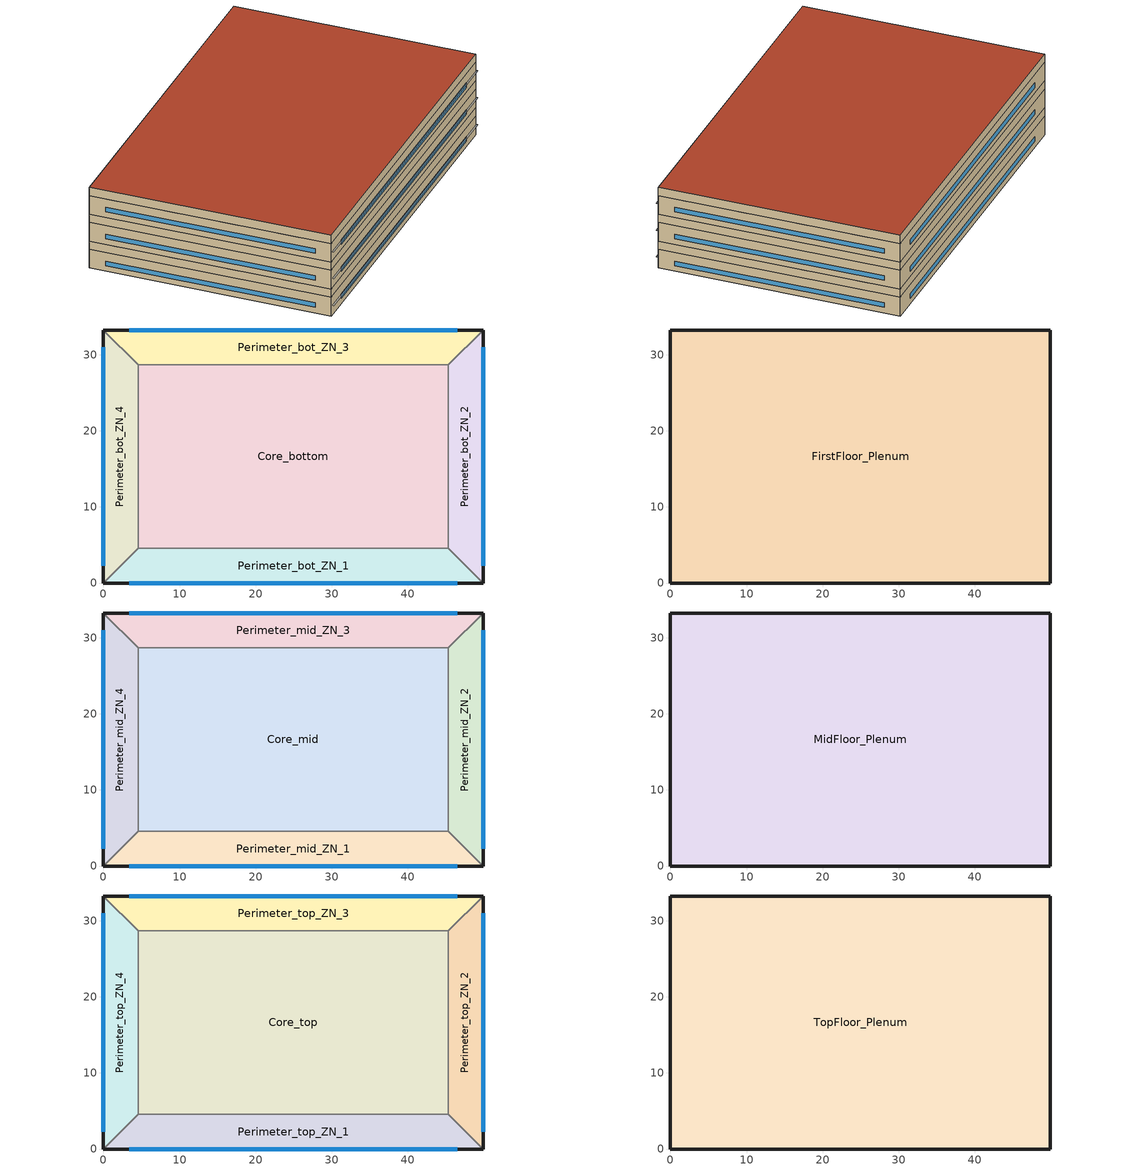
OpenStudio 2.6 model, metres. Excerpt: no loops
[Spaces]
Core_bottom
 floor ground: 45.34,28.7 45.34,4.57 4.57,4.57 4.57,28.7 z0
 wall to Perimeter_bot_ZN_1: 4.57,4.57 45.34,4.57 z0:2.74
 wall to Perimeter_bot_ZN_2: 45.34,4.57 45.34,28.7 z0:2.74
 wall to Perimeter_bot_ZN_4: 4.57,28.7 4.57,4.57 z0:2.74
 wall to Perimeter_bot_ZN_3: 45.34,28.7 4.57,28.7 z0:2.74
Perimeter_bot_ZN_2
 floor ground: 49.91,33.27 49.91,0 45.34,4.57 45.34,28.7 z0
 wall outside (BTAP-Ext-Wall-Mass:U-0.183-:{ "cond"=>0.165} adj ext wall insulation): 49.91,0 49.91,33.27 z0:2.74
 wall to Perimeter_bot_ZN_1: 45.34,4.57 49.91,0 z0:2.74
 wall to Perimeter_bot_ZN_3: 49.91,33.27 45.34,28.7 z0:2.74
 window: 49.91,2.25 49.91,31.02 z0.82:1.5
Perimeter_bot_ZN_3
 floor ground: 49.91,33.27 45.34,28.7 4.57,28.7 0,33.27 z0
 wall outside (BTAP-Ext-Wall-Mass:U-0.183-:{ "cond"=>0.165} adj ext wall insulation): 49.91,33.27 0,33.27 z0:2.74
 wall to Perimeter_bot_ZN_4: 0,33.27 4.57,28.7 z0:2.74
 window: 46.55,33.27 3.37,33.27 z0.82:1.5
Perimeter_bot_ZN_1
 floor ground: 45.34,4.57 49.91,0 0,0 4.57,4.57 z0
 wall outside (BTAP-Ext-Wall-Mass:U-0.183-:{ "cond"=>0.165} adj ext wall insulation): 0,0 49.91,0 z0:2.74
 wall to Perimeter_bot_ZN_4: 4.57,4.57 0,0 z0:2.74
 window: 3.37,0 46.55,0 z0.82:1.5
Perimeter_bot_ZN_4
 floor ground: 0,33.27 4.57,28.7 4.57,4.57 0,0 z0
 wall outside (BTAP-Ext-Wall-Mass:U-0.183-:{ "cond"=>0.165} adj ext wall insulation): 0,33.27 0,0 z0:2.74
 window: 0,31.02 0,2.25 z0.82:1.5
FirstFloor_Plenum
 floor to Perimeter_bot_ZN_3: 49.91,33.27 45.34,28.7 4.57,28.7 0,33.27 z2.74
 floor to Perimeter_bot_ZN_1: 45.34,4.57 49.91,0 0,0 4.57,4.57 z2.74
 floor to Core_bottom: 45.34,28.7 45.34,4.57 4.57,4.57 4.57,28.7 z2.74
 floor to Perimeter_bot_ZN_4: 0,33.27 4.57,28.7 4.57,4.57 0,0 z2.74
 floor to Perimeter_bot_ZN_2: 49.91,33.27 49.91,0 45.34,4.57 45.34,28.7 z2.74
 wall outside (BTAP-Ext-Wall-Mass:U-0.183-:{ "cond"=>0.165} adj ext wall insulation): 0,33.27 0,0 49.91,0 49.91,33.27 0,33.27 z2.74:3.96
Perimeter_mid_ZN_4
 floor to FirstFloor_Plenum: 0,33.27 4.57,28.7 4.57,4.57 0,0 z3.96
 wall outside (BTAP-Ext-Wall-Mass:U-0.183-:{ "cond"=>0.165} adj ext wall insulation): 0,33.27 0,0 z3.96:6.71
 wall to Perimeter_mid_ZN_3: 4.57,28.7 0,33.27 z3.96:6.71
 wall to Core_mid: 4.57,4.57 4.57,28.7 z3.96:6.71
 wall to Perimeter_mid_ZN_1: 0,0 4.57,4.57 z3.96:6.71
 window: 0,31.02 0,2.25 z4.78:5.46
Perimeter_mid_ZN_1
 floor to FirstFloor_Plenum: 45.34,4.57 49.91,0 0,0 4.57,4.57 z3.96
 wall outside (BTAP-Ext-Wall-Mass:U-0.183-:{ "cond"=>0.165} adj ext wall insulation): 0,0 49.91,0 z3.96:6.71
 wall to Core_mid: 45.34,4.57 4.57,4.57 z3.96:6.71
 wall to Perimeter_mid_ZN_2: 49.91,0 45.34,4.57 z3.96:6.71
 window: 3.37,0 46.55,0 z4.78:5.46
Perimeter_mid_ZN_2
 floor to FirstFloor_Plenum: 49.91,33.27 49.91,0 45.34,4.57 45.34,28.7 z3.96
 wall outside (BTAP-Ext-Wall-Mass:U-0.183-:{ "cond"=>0.165} adj ext wall insulation): 49.91,0 49.91,33.27 z3.96:6.71
 wall to Perimeter_mid_ZN_3: 49.91,33.27 45.34,28.7 z3.96:6.71
 wall to Core_mid: 45.34,28.7 45.34,4.57 z3.96:6.71
 window: 49.91,2.25 49.91,31.02 z4.78:5.46
Core_mid
 floor to FirstFloor_Plenum: 45.34,28.7 45.34,4.57 4.57,4.57 4.57,28.7 z3.96
 wall to Perimeter_mid_ZN_3: 45.34,28.7 4.57,28.7 z3.96:6.71
Perimeter_mid_ZN_3
 floor to FirstFloor_Plenum: 49.91,33.27 45.34,28.7 4.57,28.7 0,33.27 z3.96
 wall outside (BTAP-Ext-Wall-Mass:U-0.183-:{ "cond"=>0.165} adj ext wall insulation): 49.91,33.27 0,33.27 z3.96:6.71
 window: 46.55,33.27 3.37,33.27 z4.78:5.46
MidFloor_Plenum
 floor to Perimeter_mid_ZN_3: 49.91,33.27 45.34,28.7 4.57,28.7 0,33.27 z6.71
 floor to Perimeter_mid_ZN_4: 0,33.27 4.57,28.7 4.57,4.57 0,0 z6.71
 floor to Core_mid: 45.34,28.7 45.34,4.57 4.57,4.57 4.57,28.7 z6.71
 floor to Perimeter_mid_ZN_2: 49.91,33.27 49.91,0 45.34,4.57 45.34,28.7 z6.71
 floor to Perimeter_mid_ZN_1: 45.34,4.57 49.91,0 0,0 4.57,4.57 z6.71
 wall outside (BTAP-Ext-Wall-Mass:U-0.183-:{ "cond"=>0.165} adj ext wall insulation): 0,33.27 0,0 49.91,0 49.91,33.27 0,33.27 z6.71:7.92
Perimeter_top_ZN_3
 floor to MidFloor_Plenum: 49.91,33.27 45.34,28.7 4.57,28.7 0,33.27 z7.92
 wall outside (BTAP-Ext-Wall-Mass:U-0.183-:{ "cond"=>0.165} adj ext wall insulation): 49.91,33.27 0,33.27 z7.92:10.67
 wall to Perimeter_top_ZN_4: 0,33.27 4.57,28.7 z7.92:10.67
 wall to Core_top: 4.57,28.7 45.34,28.7 z7.92:10.67
 wall to Perimeter_top_ZN_2: 45.34,28.7 49.91,33.27 z7.92:10.67
 window: 46.55,33.27 3.37,33.27 z8.74:9.43
Perimeter_top_ZN_4
 floor to MidFloor_Plenum: 0,33.27 4.57,28.7 4.57,4.57 0,0 z7.92
 wall outside (BTAP-Ext-Wall-Mass:U-0.183-:{ "cond"=>0.165} adj ext wall insulation): 0,33.27 0,0 z7.92:10.67
 wall to Perimeter_top_ZN_1: 0,0 4.57,4.57 z7.92:10.67
 wall to Core_top: 4.57,4.57 4.57,28.7 z7.92:10.67
 window: 0,31.02 0,2.25 z8.74:9.43
Core_top
 floor to MidFloor_Plenum: 45.34,28.7 45.34,4.57 4.57,4.57 4.57,28.7 z7.92
 wall to Perimeter_top_ZN_1: 4.57,4.57 45.34,4.57 z7.92:10.67
 wall to Perimeter_top_ZN_2: 45.34,4.57 45.34,28.7 z7.92:10.67
Perimeter_top_ZN_2
 floor to MidFloor_Plenum: 49.91,33.27 49.91,0 45.34,4.57 45.34,28.7 z7.92
 wall outside (BTAP-Ext-Wall-Mass:U-0.183-:{ "cond"=>0.165} adj ext wall insulation): 49.91,0 49.91,33.27 z7.92:10.67
 wall to Perimeter_top_ZN_1: 45.34,4.57 49.91,0 z7.92:10.67
 window: 49.91,2.25 49.91,31.02 z8.74:9.43
Perimeter_top_ZN_1
 floor to MidFloor_Plenum: 45.34,4.57 49.91,0 0,0 4.57,4.57 z7.92
 wall outside (BTAP-Ext-Wall-Mass:U-0.183-:{ "cond"=>0.165} adj ext wall insulation): 0,0 49.91,0 z7.92:10.67
 window: 3.37,0 46.55,0 z8.74:9.43
TopFloor_Plenum
 floor to Perimeter_top_ZN_4: 0,33.27 4.57,28.7 4.57,4.57 0,0 z10.67
 floor to Perimeter_top_ZN_2: 49.91,33.27 49.91,0 45.34,4.57 45.34,28.7 z10.67
 floor to Core_top: 45.34,28.7 45.34,4.57 4.57,4.57 4.57,28.7 z10.67
 floor to Perimeter_top_ZN_3: 49.91,33.27 45.34,28.7 4.57,28.7 0,33.27 z10.67
 floor to Perimeter_top_ZN_1: 45.34,4.57 49.91,0 0,0 4.57,4.57 z10.67
 wall outside (BTAP-Ext-Wall-Mass:U-0.183-:{ "cond"=>0.165} adj ext wall insulation): 0,33.27 0,0 49.91,0 49.91,33.27 0,33.27 z10.67:11.89
 roof outside (BTAP-Ext-Roof-Metal:U-0.12099999999999998-:{ "cond"=>0.11} adj roof insulation): 49.91,0 49.91,33.27 0,33.27 0,0 z11.89
shading: 49.89,0 0.03,0 0.03,-0.28 49.89,-0.28 z1.56; 49.89,0 0.03,0 0.03,-0.28 49.89,-0.28 z5.52; 49.89,0 0.03,0 0.03,-0.28 49.89,-0.28 z9.48
[Site]
Yellowknife AP: Latitude {deg}=62.463; Longitude {deg}=-114.44; Time Zone {hr}=-7; Elevation {m}=205.7; Terrain=City
[Building]
MediumOffice-CAN_NT_Yellowknife.AP.719360_CWEC2016.epw created: 2019-07-24 21:20:48 +0000: North Axis {deg}=0; Default Construction Set=BTAP-Mass at hdd = 8170.0 adj ext wall insulation adj roof insulation; Standards Number of Stories=3; Standards Number of Above Ground Stories=3; Standards Building Type=NECB2017_MediumOffice
[ClimateZones]
Climate Zone Institution Name 1=ASHRAE; Climate Zone Document Name 1=ANSI/ASHRAE Standard 169; Climate Zone Document Year 1=2006; Climate Zone Institution Name 2=CEC; Climate Zone Document Name 2=California Climate Zone Descriptions; Climate Zone Document Year 2=1995
[Site:WaterMainsTemperature]
Calculation Method=Correlation; Annual Average Outdoor Air Temperature {C}=-3.45833; Maximum Difference In Monthly Average Outdoor Air Temperatures {deltaC}=42.9
[Site:GroundTemperature:BuildingSurface]
19.527, 19.502, 19.536, 19.598, 20.002, 21.64, 22.225, 22.375, 21.449, 20.121, 19.802, 19.633
[SizingPeriod:DesignDay] Barometric Pressure {Pa}=98878; Sky Clearness=0; Rain Indicator=0; Snow Indicator=0; Day of Month=21; Daylight Saving Time Indicator=0; Humidity Indicating Type=Wetbulb; Dry-Bulb Temperature Range Modifier Type=DefaultMultipliers
Name | Maximum Dry-Bulb Temperature {C} | Daily Dry-Bulb Temperature Range {deltaC} | Humidity Indicating Conditions at Maximum Dry-Bulb | Wind Speed {m/s} | Wind Direction {deg} | Month | Day Type | Solar Model Indicator | ASHRAE Taub | ASHRAE Taud
Yellowknife AP Ann Clg .4% Condns DB=>MWB | 25.4 | 7.9 | 16 | 4 | 150 | 7 | SummerDesignDay | ASHRAETau | 0.369 | 2.418
Yellowknife AP Ann Htg 99.6% Condns DB | -40.5 | 0 | -40.5 | 1.7 | 310 | 1 | WinterDesignDay | ASHRAEClearSky
[Material:NoMass] Roughness=Smooth; Thermal Absorptance=0.9; Solar Absorptance=0.7
Name | Thermal Resistance {m2-K/W} | Visible Absorptance
Typical Carpet Pad | 0.21648 | 0.8
Typical Insulation 1 | 6.78179 | 0.7
Typical Insulation 2 | 5.19354 | 0.7
Typical Insulation 3 | 8.26445 | 0.7
Typical Carpet Pad 2 | 2.57255 | 0.8
Typical Carpet Pad 3 | 4.69593 | 0.8
Typical Insulation 4 | 0.714268 | 0.7
Typical Insulation 5 | 0.714286 | 0.7
Typical Insulation 6 R-32.88_R-value 31.0 (ft^2*h*R/Btu) | 5.45942 | 0.7
Typical Insulation 6 R-51.62_R-value 47.0 (ft^2*h*R/Btu) | 8.27718 | 0.7
[Material]
Name | Roughness | Thickness {m} | Conductivity {W/m-K} | Density {kg/m3} | Specific Heat {J/kg-K} | Thermal Absorptance | Solar Absorptance | Visible Absorptance
100mm Normalweight concrete floor | MediumSmooth | 0.1016 | 2.31 | 2322 | 832
G01 13mm gypsum board | Smooth | 0.0127 | 0.16 | 800 | 1090 | 0.9 | 0.7 | 0.5
G05 25mm wood | MediumSmooth | 0.0254 | 0.15 | 608 | 1630 | 0.9 | 0.5 | 0.5
4 in. Normalweight Concrete Floor | MediumRough | 0.1016 | 2.31 | 2322 | 832 | 0.9 | 0.7 | 0.7
1IN Stucco; 1IN Stucco 1 | Smooth | 0.0253 | 0.6918 | 1858 | 837 | 0.9 | 0.7 | 0.92
8IN CONCRETE HW RefBldg; 8IN CONCRETE HW RefBldg 1 | Rough | 0.2032 | 1.311 | 2240 | 836.8 | 0.9 | 0.7 | 0.7
1/2IN Gypsum; 1/2IN Gypsum 1 | Smooth | 0.0127 | 0.16 | 784.9 | 830 | 0.9 | 0.4 | 0.4
Metal Roof Surface; F08 Metal surface; Metal Roof Surface 1 | Smooth | 0.0008 | 45.28 | 7824 | 500 | 0.9 | 0.7 | 0.7
6 in. Normalweight Concrete Floor | MediumRough | 0.1524 | 2.31 | 2322 | 832 | 0.9 | 0.7 | 0.7
[Construction]
BTAP-Int-Floor: 100mm Normalweight concrete floor, Typical Carpet Pad
BTAP-Int-Wall: G01 13mm gypsum board, G01 13mm gypsum board
BTAP-Int-Ceiling: Typical Carpet Pad, 100mm Normalweight concrete floor
BTAP-Ext-DaylightDiffuser: SimpleGlazing
BTAP-Int-Door: G05 25mm wood
BTAP-Ext-Floor-Mass:U-0.142: Typical Insulation 1, 4 in. Normalweight Concrete Floor, Typical Carpet Pad
BTAP-Ext-Wall-Mass:U-0.183: 1IN Stucco, 8IN CONCRETE HW RefBldg, Typical Insulation 2, 1/2IN Gypsum
BTAP-Ext-Roof-Metal:U-0.12099999999999998: Metal Roof Surface, Typical Insulation 3
BTAP-Grnd-Floor-Mass:U-0.379: 6 in. Normalweight Concrete Floor, Typical Carpet Pad 2
BTAP-Grnd-Roof-Mass:U-0.21: 6 in. Normalweight Concrete Floor, Typical Carpet Pad 3
BTAP-Ext-Door:U-1.4: F08 Metal surface, Typical Insulation 4
BTAP-Ext-OverHeadDoor:U-1.4: Typical Insulation 5
BTAP-Ext-DaylightDiffuser:U=0.140 SHGC=0.600: SimpleGlazing:U=0.140 SHGC=0.600
BTAP-Ext-Wall-Mass:U-0.183-:{ "cond"=>0.165} adj ext wall insulation: 1IN Stucco 1, 8IN CONCRETE HW RefBldg 1, Typical Insulation 6 R-32.88_R-value 31.0 (ft^2*h*R/Btu), 1/2IN Gypsum 1
BTAP-Ext-Roof-Metal:U-0.12099999999999998-:{ "cond"=>0.11} adj roof insulation: Metal Roof Surface 1, Typical Insulation 6 R-51.62_R-value 47.0 (ft^2*h*R/Btu)
[DefaultConstructionSet] Default Interior Surface Constructions=Default Surface Constructions 2; Default Ground Contact Surface Constructions=BTAP-Mass at hdd = 8170.0 1; Default Exterior SubSurface Constructions=BTAP-Mass at hdd = 8170.0; Default Interior SubSurface Constructions=Default Sub Surface Constructions 2; Interior Partition Construction=BTAP-Int-Door
Name | Default Exterior Surface Constructions
BTAP-Mass at hdd = 8170.0 | BTAP-Mass at hdd = 8170.0
BTAP-Mass at hdd = 8170.0 adj ext wall insulation adj roof insulation | BTAP-Mass at hdd = 8170.0 adj ext wall insulation adj roof insulation
[DefaultSurfaceConstructions]
Name | Floor Construction | Wall Construction | Roof Ceiling Construction
Default Surface Constructions 2 | BTAP-Int-Floor | BTAP-Int-Wall | BTAP-Int-Ceiling
BTAP-Mass at hdd = 8170.0; BTAP-Mass at hdd = 8170.0 adj ext wall insulation adj roof insulation | BTAP-Ext-Floor-Mass:U-0.142 | BTAP-Ext-Wall-Mass:U-0.183 | BTAP-Ext-Roof-Metal:U-0.12099999999999998
BTAP-Mass at hdd = 8170.0 1 | BTAP-Grnd-Floor-Mass:U-0.379 | BTAP-Grnd-Roof-Mass:U-0.21 | BTAP-Grnd-Roof-Mass:U-0.21
[DefaultSubSurfaceConstructions]
Name | Fixed Window Construction | Operable Window Construction | Door Construction | Glass Door Construction | Overhead Door Construction | Skylight Construction | Tubular Daylight Dome Construction | Tubular Daylight Diffuser Construction
Default Sub Surface Constructions 2 | BTAP-Ext-DaylightDiffuser | BTAP-Ext-DaylightDiffuser | BTAP-Int-Door
BTAP-Mass at hdd = 8170.0 | BTAP-Ext-DaylightDiffuser:U=0.140 SHGC=0.600 | BTAP-Ext-DaylightDiffuser:U=0.140 SHGC=0.600 | BTAP-Ext-Door:U-1.4 | BTAP-Ext-DaylightDiffuser:U=0.140 SHGC=0.600 | BTAP-Ext-OverHeadDoor:U-1.4 | BTAP-Ext-DaylightDiffuser:U=0.140 SHGC=0.600 | BTAP-Ext-DaylightDiffuser:U=0.140 SHGC=0.600 | BTAP-Ext-DaylightDiffuser:U=0.140 SHGC=0.600
[WindowMaterial:SimpleGlazingSystem] Solar Heat Gain Coefficient=0.3; Visible Transmittance=0.21
Name | U-Factor {W/m2-K}
SimpleGlazing | 2.2
SimpleGlazing:U=0.140 SHGC=0.600 | 1.4
[Space]
Name | Space Type | Building Story | Thermal Zone | Part of Total Floor Area
Perimeter_mid_ZN_4 | Space Function Office open plan | Building Story 2 | ALL_ST=Office open plan_FL=Building Story 2_SCH=A 4 | Yes
Core_bottom | Space Function Office open plan | Building Story 1 | ALL_ST=Office open plan_FL=Building Story 1_SCH=A 2 | Yes
FirstFloor_Plenum | Space Function - undefined - | Building Story 1 | ALL_ST=- undefined -_FL=Building Story 1_SCH=A | No
TopFloor_Plenum | Space Function - undefined - | Building Story 3 | ALL_ST=- undefined -_FL=Building Story 3_SCH=A | No
Perimeter_top_ZN_3 | Space Function Office open plan | Building Story 3 | ALL_ST=Office open plan_FL=Building Story 3_SCH=A 4 | Yes
Perimeter_bot_ZN_2 | Space Function Office open plan | Building Story 1 | ALL_ST=Office open plan_FL=Building Story 1_SCH=A 3 | Yes
MidFloor_Plenum | Space Function - undefined - | Building Story 2 | ALL_ST=- undefined -_FL=Building Story 2_SCH=A | No
Perimeter_mid_ZN_1 | Space Function Office open plan | Building Story 2 | ALL_ST=Office open plan_FL=Building Story 2_SCH=A 3 | Yes
Perimeter_bot_ZN_1 | Space Function Office open plan | Building Story 1 | ALL_ST=Office open plan_FL=Building Story 1_SCH=A 1 | Yes
Perimeter_bot_ZN_3 | Space Function Office open plan | Building Story 1 | ALL_ST=Office open plan_FL=Building Story 1_SCH=A 4 | Yes
Perimeter_mid_ZN_2 | Space Function Office open plan | Building Story 2 | ALL_ST=Office open plan_FL=Building Story 2_SCH=A 2 | Yes
Perimeter_top_ZN_4 | Space Function Office open plan | Building Story 3 | ALL_ST=Office open plan_FL=Building Story 3_SCH=A 1 | Yes
Perimeter_bot_ZN_4 | Space Function Office open plan | Building Story 1 | ALL_ST=Office open plan_FL=Building Story 1_SCH=A | Yes
Core_top | Space Function Office open plan | Building Story 3 | ALL_ST=Office open plan_FL=Building Story 3_SCH=A 2 | Yes
Perimeter_top_ZN_2 | Space Function Office open plan | Building Story 3 | ALL_ST=Office open plan_FL=Building Story 3_SCH=A | Yes
Perimeter_top_ZN_1 | Space Function Office open plan | Building Story 3 | ALL_ST=Office open plan_FL=Building Story 3_SCH=A 3 | Yes
Core_mid | Space Function Office open plan | Building Story 2 | ALL_ST=Office open plan_FL=Building Story 2_SCH=A | Yes
Perimeter_mid_ZN_3 | Space Function Office open plan | Building Story 2 | ALL_ST=Office open plan_FL=Building Story 2_SCH=A 1 | Yes
[BuildingStory]
Name | Nominal Z Coordinate {m}
Building Story 1 | 0
Building Story 2 | 3.9624
Building Story 3 | 7.9248
[SpaceType] Standards Building Type=Space Function
Name | Default Schedule Set | Design Specification Outdoor Air Object | Standards Space Type
Space Function - undefined - | Space Function - undefined - Schedule Set | Space Function - undefined - Ventilation | - undefined -
Space Function Office open plan | Space Function Office open plan Schedule Set | Space Function Office open plan Ventilation | Office open plan
[DesignSpecification:OutdoorAir] Outdoor Air Flow per Person {m3/s-person}=0; Outdoor Air Flow Air Changes per Hour {1/hr}=0
Name | Outdoor Air Flow per Floor Area {m3/s-m2} | Outdoor Air Method | Outdoor Air Flow Rate {m3/s}
Space Function - undefined - Ventilation | 0
Space Function Office open plan Ventilation | 0.00042164 | Sum | 0
[DefaultScheduleSet] Infiltration Schedule=Always On
Name | Number of People Schedule | People Activity Level Schedule | Lighting Schedule | Electric Equipment Schedule
Space Function - undefined - Schedule Set
Space Function Office open plan Schedule Set | NECB-A-Occupancy | NECB-Activity | NECB-A-Occupancy-NECB-A-Lighting-0.2-0.1-0.67-Light Ruleset | NECB-A-Electric-Equipment
[ThermostatSetpoint:DualSetpoint]
Name | Heating Setpoint Temperature Schedule | Cooling Setpoint Temperature Schedule
Space Function Office open plan Thermostat 31; Space Function Office open plan Thermostat 32; Space Function Office open plan Thermostat 33; Space Function Office open plan Thermostat 34; Space Function Office open plan Thermostat 35; Space Function Office open plan Thermostat 36; Space Function Office open plan Thermostat 37; Space Function Office open plan Thermostat 38; Space Function Office open plan Thermostat 39; Space Function Office open plan Thermostat 40; Space Function Office open plan Thermostat 41; Space Function Office open plan Thermostat 42; Space Function Office open plan Thermostat 43; Space Function Office open plan Thermostat 44; Space Function Office open plan Thermostat 45 | NECB-A-Thermostat Setpoint-Heating | NECB-A-Thermostat Setpoint-Cooling
Space Function - undefined - Thermostat 7; Space Function - undefined - Thermostat 8; Space Function - undefined - Thermostat 9
[People:Definition]
Space Function Office open plan People Definition: Number of People Calculation Method=People/Area; People per Space Floor Area {person/m2}=0.0500182; Fraction Radiant=0.3
[People]
Space Function Office open plan People: People Definition=Space Function Office open plan People Definition; Space or SpaceType=Space Function Office open plan; Work Efficiency Schedule=Work Efficiency Schedule; Clothing Insulation Schedule=Clothing Schedule; Air Velocity Schedule=Air Velocity Schedule; Multiplier=1
[Lights:Definition]
Space Function Office open plan Lights Definition-new: Design Level Calculation Method=Watts/Area; Watts per Space Floor Area {W/m2}=6.6; Fraction Radiant=0.5; Fraction Visible=0.2
[Lights]
Space Function Office open plan Lights: Lights Definition=Space Function Office open plan Lights Definition-new; Space or SpaceType=Space Function Office open plan; Fraction Replaceable=1
[ElectricEquipment:Definition]
Space Function Office open plan Elec Equip Definition - 30.0 percent reduction: Design Level Calculation Method=Watts/Area; Watts per Space Floor Area {W/m2}=5.25191; Fraction Radiant=0.5
[ElectricEquipment]
Space Function Office open plan Elec Equip 30.0 percent reduction: Electric Equipment Definition=Space Function Office open plan Elec Equip Definition - 30.0 percent reduction; Space or SpaceType=Space Function Office open plan
[SpaceInfiltration:DesignFlowRate] Schedule=Always On Discrete; Design Flow Rate Calculation Method=Flow/ExteriorArea; Flow per Exterior Surface Area {m3/s-m2}=0.000206406; Constant Term Coefficient=0; Temperature Term Coefficient=0; Velocity Term Coefficient=0.224; Velocity Squared Term Coefficient=0
Name | Space or SpaceType
FirstFloor_Plenum Infiltration | FirstFloor_Plenum
MidFloor_Plenum Infiltration | MidFloor_Plenum
Perimeter_bot_ZN_1 Infiltration | Perimeter_bot_ZN_1
Perimeter_bot_ZN_2 Infiltration | Perimeter_bot_ZN_2
Perimeter_bot_ZN_3 Infiltration | Perimeter_bot_ZN_3
Perimeter_bot_ZN_4 Infiltration | Perimeter_bot_ZN_4
Perimeter_mid_ZN_1 Infiltration | Perimeter_mid_ZN_1
Perimeter_mid_ZN_2 Infiltration | Perimeter_mid_ZN_2
Perimeter_mid_ZN_3 Infiltration | Perimeter_mid_ZN_3
Perimeter_mid_ZN_4 Infiltration | Perimeter_mid_ZN_4
Perimeter_top_ZN_1 Infiltration | Perimeter_top_ZN_1
Perimeter_top_ZN_2 Infiltration | Perimeter_top_ZN_2
Perimeter_top_ZN_3 Infiltration | Perimeter_top_ZN_3
Perimeter_top_ZN_4 Infiltration | Perimeter_top_ZN_4
TopFloor_Plenum Infiltration | TopFloor_Plenum
[ThermalZone] Use Ideal Air Loads=No
Name | Thermostat
ALL_ST=Office open plan_FL=Building Story 2_SCH=A | Space Function Office open plan Thermostat 31
ALL_ST=Office open plan_FL=Building Story 3_SCH=A | Space Function Office open plan Thermostat 32
ALL_ST=Office open plan_FL=Building Story 1_SCH=A | Space Function Office open plan Thermostat 33
ALL_ST=Office open plan_FL=Building Story 3_SCH=A 1 | Space Function Office open plan Thermostat 34
ALL_ST=Office open plan_FL=Building Story 2_SCH=A 1 | Space Function Office open plan Thermostat 35
ALL_ST=Office open plan_FL=Building Story 3_SCH=A 2 | Space Function Office open plan Thermostat 36
ALL_ST=Office open plan_FL=Building Story 2_SCH=A 2 | Space Function Office open plan Thermostat 37
ALL_ST=- undefined -_FL=Building Story 2_SCH=A | Space Function - undefined - Thermostat 7
ALL_ST=Office open plan_FL=Building Story 2_SCH=A 3 | Space Function Office open plan Thermostat 38
ALL_ST=Office open plan_FL=Building Story 1_SCH=A 1 | Space Function Office open plan Thermostat 39
ALL_ST=Office open plan_FL=Building Story 1_SCH=A 2 | Space Function Office open plan Thermostat 40
ALL_ST=Office open plan_FL=Building Story 3_SCH=A 3 | Space Function Office open plan Thermostat 41
ALL_ST=- undefined -_FL=Building Story 1_SCH=A | Space Function - undefined - Thermostat 8
ALL_ST=Office open plan_FL=Building Story 2_SCH=A 4 | Space Function Office open plan Thermostat 42
ALL_ST=Office open plan_FL=Building Story 3_SCH=A 4 | Space Function Office open plan Thermostat 43
ALL_ST=Office open plan_FL=Building Story 1_SCH=A 3 | Space Function Office open plan Thermostat 44
ALL_ST=- undefined -_FL=Building Story 3_SCH=A | Space Function - undefined - Thermostat 9
ALL_ST=Office open plan_FL=Building Story 1_SCH=A 4 | Space Function Office open plan Thermostat 45
[Sizing:Zone] Zone Cooling Design Supply Air Temperature Input Method=SupplyAirTemperature; Zone Cooling Design Supply Air Temperature {C}=14; Zone Cooling Design Supply Air Temperature Difference {deltaC}=11.11; Zone Heating Design Supply Air Temperature Input Method=SupplyAirTemperature; Zone Heating Design Supply Air Temperature {C}=40; Zone Heating Design Supply Air Temperature Difference {deltaC}=11.11; Zone Cooling Design Supply Air Humidity Ratio {kg-H2O/kg-air}=0.0085; Zone Heating Design Supply Air Humidity Ratio {kg-H2O/kg-air}=0.008; Cooling Design Air Flow Method=DesignDay; Heating Design Air Flow Method=DesignDay; Account for Dedicated Outdoor Air System=No; Dedicated Outdoor Air System Control Strategy=NeutralSupplyAir; Dedicated Outdoor Air Low Setpoint Temperature for Design {C}=autosize; Dedicated Outdoor Air High Setpoint Temperature for Design {C}=autosize
ALL_ST=- undefined -_FL=Building Story 2_SCH=A; ALL_ST=- undefined -_FL=Building Story 1_SCH=A; ALL_ST=- undefined -_FL=Building Story 3_SCH=A
[HeatExchanger:AirToAir:SensibleAndLatent] Availability Schedule=Always On Discrete; Nominal Supply Air Flow Rate {m3/s}=autosize; Sensible Effectiveness at 100% Heating Air Flow=0.5; Latent Effectiveness at 100% Heating Air Flow=0.5; Sensible Effectiveness at 75% Heating Air Flow=0.5; Latent Effectiveness at 75% Heating Air Flow=0.5; Sensible Effectiveness at 100% Cooling Air Flow=0.5; Latent Effectiveness at 100% Cooling Air Flow=0.5; Sensible Effectiveness at 75% Cooling Air Flow=0.5; Latent Effectiveness at 75% Cooling Air Flow=0.5; Nominal Electric Power {W}=552.415; Supply Air Outlet Temperature Control=Yes; Heat Exchanger Type=Rotary; Frost Control Type=ExhaustOnly; Threshold Temperature {C}=-23.3; Initial Defrost Time Fraction=0.167; Rate of Defrost Time Fraction Increase {1/K}=1.44; Economizer Lockout=Yes
Sys_6_VAV with Reheat ERV; Sys_6_VAV with Reheat 1 ERV; Sys_6_VAV with Reheat 2 ERV
[SetpointManager:OutdoorAirPretreat] Minimum Setpoint Temperature {C}=-99; Maximum Setpoint Temperature {C}=99; Minimum Setpoint Humidity Ratio {kgWater/kgDryAir}=1e-05; Maximum Setpoint Humidity Ratio {kgWater/kgDryAir}=1
Setpoint Manager Outdoor Air Pretreat 1; Setpoint Manager Outdoor Air Pretreat 2; Setpoint Manager Outdoor Air Pretreat 3
[AvailabilityManager:NightCycle] Control Type=CycleOnAny; Thermostat Tolerance {deltaC}=1; Cycling Run Time {s}=3600
Availability Manager Night Cycle 1; Availability Manager Night Cycle 2; Availability Manager Night Cycle 3
[Schedule:Ruleset]
Always On: Default Day Schedule=Always On Default
Clothing Schedule: Default Day Schedule=Clothing Schedule Default Winter Clothes
Air Velocity Schedule: Default Day Schedule=Air Velocity Schedule Default
Work Efficiency Schedule: Default Day Schedule=Work Efficiency Schedule Default
NECB-A-Occupancy: Default Day Schedule=NECB-A-Occupancy Default
NECB-Activity: Default Day Schedule=NECB-Activity Default; Summer Design Day Schedule=NECB-Activity Summer Design Day; Winter Design Day Schedule=NECB-Activity Winter Design Day
NECB-A-Occupancy-NECB-A-Lighting-0.2-0.1-0.67-Light Ruleset: Default Day Schedule=NECB-A-Occupancy-NECB-A-Lighting-0.2-0.1-0.67-Light Default
NECB-A-Electric-Equipment: Default Day Schedule=NECB-A-Electric-Equipment Default
NECB-A-Thermostat Setpoint-Heating: Default Day Schedule=NECB-A-Thermostat Setpoint-Heating Default
NECB-A-Thermostat Setpoint-Cooling: Default Day Schedule=NECB-A-Thermostat Setpoint-Cooling Default
[Schedule:Day]
Always On Default; Clothing Schedule Default Winter Clothes: 24, 0, 1
Clothing Schedule Summer Clothes: 24, 0, 0.5
Air Velocity Schedule Default; NECB-A-Electric-Equipment Sat Day; NECB-A-Electric-Equipment Sun|Hol Day: 24, 0, 0.2
Work Efficiency Schedule Default; NECB-A-Occupancy Sat Day; NECB-A-Occupancy Sun|Hol Day: 24, 0, 0
NECB-A-Occupancy Default; NECB-A-Occupancy Default|Wkdy Day: 7, 0, 0, 8, 0, 0.1, 9, 0, 0.7, 12, 0, 0.9, 14, 0, 0.5, 17, 0, 0.9, 18, 0, 0.7, 19, 0, 0.3, 23, 0, 0.1, 24, 0, 0
NECB-Activity Default; NECB-Activity Winter Design Day; NECB-Activity Summer Design Day: 24, 0, 130
NECB-A-Occupancy-NECB-A-Lighting-0.2-0.1-0.67-Light Default; NECB-A-Occupancy-NECB-A-Lighting-0.2-0.1-0.67-Default|Wkdy-Light Day: 7, 0, 0.0383, 8, 0, 0.2298, 9, 0, 0.8, 17, 0, 0.9, 18, 0, 0.8, 19, 0, 0.5, 21, 0, 0.2298, 23, 0, 0.0766, 24, 0, 0.0383
NECB-A-Occupancy-NECB-A-Lighting-0.2-0.1-0.67-Sat-Light Day; NECB-A-Occupancy-NECB-A-Lighting-0.2-0.1-0.67-Sun|Hol-Light Day: 24, 0, 0.0383
NECB-A-Electric-Equipment Default; NECB-A-Electric-Equipment Default|Wkdy Day: 7, 0, 0.2, 8, 0, 0.3, 9, 0, 0.8, 18, 0, 0.9, 19, 0, 0.5, 21, 0, 0.3, 24, 0, 0.2
NECB-A-Thermostat Setpoint-Heating Default; NECB-A-Thermostat Setpoint-Heating Default|Wkdy Day: 6, 0, 18, 7, 0, 20, 21, 0, 22, 24, 0, 18
NECB-A-Thermostat Setpoint-Heating Sat Day; NECB-A-Thermostat Setpoint-Heating Sun|Hol Day: 24, 0, 18
NECB-A-Thermostat Setpoint-Cooling Default; NECB-A-Thermostat Setpoint-Cooling Default|Wkdy Day: 6, 0, 35, 21, 0, 24, 24, 0, 35
NECB-A-Thermostat Setpoint-Cooling Sat Day; NECB-A-Thermostat Setpoint-Cooling Sun|Hol Day: 24, 0, 35
[Schedule:Rule] Date Specification Type=DateRange; Start Day=1
Name | Schedule Ruleset | Rule Order | Day Schedule | Start Month | End Month | End Day | Apply Monday | Apply Tuesday | Apply Wednesday | Apply Thursday | Apply Friday | Apply Saturday | Apply Sunday
Schedule Rule 1 | Clothing Schedule | 0 | Clothing Schedule Summer Clothes | 5 | 9 | 30
Schedule Rule 2 | NECB-A-Occupancy | 2 | NECB-A-Occupancy Default|Wkdy Day | 1 | 12 | 31 | Yes | Yes | Yes | Yes | Yes
Schedule Rule 3 | NECB-A-Occupancy | 1 | NECB-A-Occupancy Sat Day | 1 | 12 | 31 |  |  |  |  |  | Yes
Schedule Rule 4 | NECB-A-Occupancy | 0 | NECB-A-Occupancy Sun|Hol Day | 1 | 12 | 31 |  |  |  |  |  |  | Yes
Schedule Rule 5 | NECB-A-Occupancy-NECB-A-Lighting-0.2-0.1-0.67-Light Ruleset | 2 | NECB-A-Occupancy-NECB-A-Lighting-0.2-0.1-0.67-Default|Wkdy-Light Day | 1 | 12 | 31 | Yes | Yes | Yes | Yes | Yes
Schedule Rule 6 | NECB-A-Occupancy-NECB-A-Lighting-0.2-0.1-0.67-Light Ruleset | 1 | NECB-A-Occupancy-NECB-A-Lighting-0.2-0.1-0.67-Sat-Light Day | 1 | 12 | 31 |  |  |  |  |  | Yes
Schedule Rule 7 | NECB-A-Occupancy-NECB-A-Lighting-0.2-0.1-0.67-Light Ruleset | 0 | NECB-A-Occupancy-NECB-A-Lighting-0.2-0.1-0.67-Sun|Hol-Light Day | 1 | 12 | 31 |  |  |  |  |  |  | Yes
Schedule Rule 8 | NECB-A-Electric-Equipment | 2 | NECB-A-Electric-Equipment Default|Wkdy Day | 1 | 12 | 31 | Yes | Yes | Yes | Yes | Yes
Schedule Rule 9 | NECB-A-Electric-Equipment | 1 | NECB-A-Electric-Equipment Sat Day | 1 | 12 | 31 |  |  |  |  |  | Yes
Schedule Rule 10 | NECB-A-Electric-Equipment | 0 | NECB-A-Electric-Equipment Sun|Hol Day | 1 | 12 | 31 |  |  |  |  |  |  | Yes
Schedule Rule 11 | NECB-A-Thermostat Setpoint-Heating | 2 | NECB-A-Thermostat Setpoint-Heating Default|Wkdy Day | 1 | 12 | 31 | Yes | Yes | Yes | Yes | Yes
Schedule Rule 12 | NECB-A-Thermostat Setpoint-Heating | 1 | NECB-A-Thermostat Setpoint-Heating Sat Day | 1 | 12 | 31 |  |  |  |  |  | Yes
Schedule Rule 13 | NECB-A-Thermostat Setpoint-Heating | 0 | NECB-A-Thermostat Setpoint-Heating Sun|Hol Day | 1 | 12 | 31 |  |  |  |  |  |  | Yes
Schedule Rule 14 | NECB-A-Thermostat Setpoint-Cooling | 2 | NECB-A-Thermostat Setpoint-Cooling Default|Wkdy Day | 1 | 12 | 31 | Yes | Yes | Yes | Yes | Yes
Schedule Rule 15 | NECB-A-Thermostat Setpoint-Cooling | 1 | NECB-A-Thermostat Setpoint-Cooling Sat Day | 1 | 12 | 31 |  |  |  |  |  | Yes
Schedule Rule 16 | NECB-A-Thermostat Setpoint-Cooling | 0 | NECB-A-Thermostat Setpoint-Cooling Sun|Hol Day | 1 | 12 | 31 |  |  |  |  |  |  | Yes
[Schedule:Constant]
Always On Discrete: Value=1
